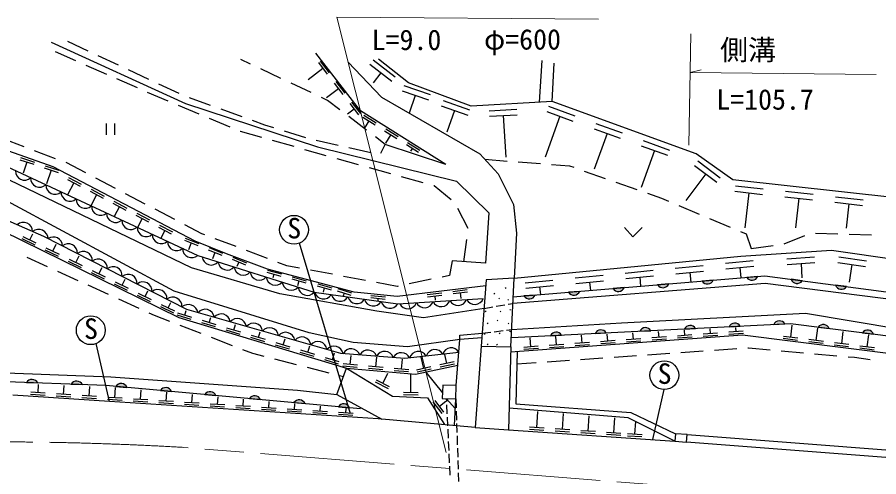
# Model space of a CAD drawing. Units: millimetres, scale not verified. Extents: x 40000 to 680000, y 20000 to 380000.
# Drawn here: x 198923 to 276020, y 301834 to 342960 of the extents above; entities that cross this region are included whole.
import ezdxf
from ezdxf.enums import TextEntityAlignment as Align

# ---------------------------------------------------------------- set-up
doc = ezdxf.new("R2010")
doc.units = ezdxf.units.MM
doc.header["$LTSCALE"] = 1000
doc.linetypes.add('CHAIN', pattern=[18.5, 12, -1.5, 3.5, -1.5])
for name, color, linetype, lineweight in [('M-BGD', 7, 'Continuous', 25), ('M-BMK', 2, 'CHAIN', 13), ('M-STR-HTXT', 7, 'Continuous', 13), ('M-STR-STRC', 7, 'Continuous', 25)]:
    doc.layers.add(name, color=color, linetype=linetype, lineweight=lineweight)
doc.styles.add('ＭＳ ゴシック', font='')
doc.styles.get('ＭＳ ゴシック').set_extended_font_data('MS Gothic')

msp = doc.modelspace()

# ---------------------------------------------------------------- hatches: boundary and pattern name
at = {"layer": 'M-BGD'}
for points in [[(260217, 319344, 0.6), (261213, 319427)], [(264203, 319677, 0.6), (265199, 319760)], [(268177, 319504, 0.6), (269169, 319374)], [(248258, 318345, 0.6), (249255, 318428)], [(252245, 318678, 0.6), (253241, 318761)], [(256231, 319011, 0.6), (257227, 319094)], [(272144, 318986, 0.6), (273135, 318857)], [(244272, 318012, 0.6), (245269, 318095)], [(259625, 315107, 0.6), (258626, 315057)], [(263620, 315308, 0.6), (262621, 315257)], [(267615, 315508, 0.6), (266616, 315458)], [(271587, 315095, 0.6), (270595, 315220)], [(247640, 314504, 0.6), (246641, 314454)], [(251635, 314705, 0.6), (250636, 314655)], [(255630, 314906, 0.6), (254631, 314856)], [(275555, 314593, 0.6), (274563, 314719)], [(200753, 310227, 0.6), (199754, 310263)], [(204751, 310082, 0.6), (203752, 310118)], [(208742, 309832, 0.6), (207746, 309923)], [(212725, 309469, 0.6), (211729, 309560)], [(216708, 309105, 0.6), (215713, 309196)], [(220692, 308741, 0.6), (219696, 308832)], [(224675, 308377, 0.6), (223679, 308468)], [(228659, 308013, 0.6), (227663, 308104)]]:
    msp.add_hatch(color=256, dxfattribs=at).paths.add_polyline_path(points)

# ---------------------------------------------------------------- linework, layer by layer
for p, q in [((203421, 340813), (205233, 339966)), ((201968, 340737), (213975, 335243)), ((204181, 339044), (202350, 339849)), ((206138, 339542), (207950, 338694)), ((229635, 334575), (225658, 339757)), ((206927, 337837), (205096, 338642)), ((219803, 338762), (218922, 339176)), ((225877, 338897), (226669, 337865)), ((226036, 339018), (226827, 337987)), ((228543, 338934), (231512, 335818)), ((230475, 338765), (232443, 337224)), ((230783, 339159), (232751, 337618)), ((233927, 337087), (231266, 339216)), ((245672, 335346), (245911, 339101)), ((246781, 335409), (246975, 338855)), ((208856, 338271), (210667, 337423)), ((222518, 337485), (220708, 338336)), ((226273, 338381), (224950, 337366)), ((231459, 337994), (230762, 337103)), ((209673, 336629), (207842, 337434)), ((211573, 336999), (213384, 336151)), ((225233, 336209), (223423, 337060)), ((227278, 337072), (228069, 336041)), ((227436, 337194), (228228, 336163)), ((239535, 335000), (233927, 337087)), ((212435, 335458), (210592, 336235)), ((227673, 336556), (226613, 335742)), ((233360, 336373), (235724, 335560)), ((233522, 336846), (235887, 336033)), ((214315, 335787), (216194, 335103)), ((226699, 335519), (226138, 335783)), ((227796, 334682), (226699, 335519)), ((231512, 335818), (240313, 330742)), ((234542, 335967), (233998, 334385)), ((237033, 335496), (239397, 334683)), ((246781, 335409), (239535, 335000)), ((259675, 330742), (246781, 335409)), ((215200, 334293), (213357, 335070)), ((213975, 335243), (225801, 331368)), ((217134, 334761), (219013, 334077)), ((229074, 334732), (228483, 334278)), ((228678, 335248), (229470, 334216)), ((228837, 335369), (229628, 334338)), ((236870, 335023), (239235, 334210)), ((238053, 334617), (237380, 332659)), ((241146, 334590), (243642, 334731)), ((246476, 334988), (248826, 334137)), ((217964, 333128), (216121, 333905)), ((230180, 332860), (228590, 334074)), ((237263, 329789), (229635, 334575)), ((229847, 334029), (230949, 333338)), ((229954, 334199), (231055, 333508)), ((241174, 334091), (243670, 334232)), ((242422, 334161), (242633, 330431)), ((247481, 334092), (246163, 330451)), ((246306, 334518), (248656, 333667)), ((206868, 333438), (206868, 332438)), ((207618, 333438), (207618, 332438)), ((219953, 333735), (221050, 333336)), ((221050, 333336), (221845, 333089)), ((230398, 333684), (230031, 333099)), ((250707, 333456), (253058, 332606)), ((218895, 332736), (218886, 332739)), ((220810, 332194), (218895, 332736)), ((222800, 332793), (224710, 332200)), ((231796, 332807), (232897, 332116)), ((232346, 332461), (231867, 331697)), ((231902, 332976), (233003, 332285)), ((250537, 332986), (252888, 332135)), ((251712, 332561), (250550, 329348)), ((192941, 331924), (215087, 321650)), ((202143, 329583), (195375, 331930)), ((199545, 331360), (197674, 332065)), ((223696, 331377), (221772, 331921)), ((225679, 331956), (227630, 331514)), ((231859, 331577), (230974, 332253)), ((231457, 330787), (231859, 331577)), ((237263, 329789), (231859, 331577)), ((233744, 331584), (234845, 330893)), ((233850, 331754), (234951, 331063)), ((254938, 331925), (257289, 331074)), ((202353, 330301), (200481, 331007)), ((226583, 330560), (224659, 331105)), ((225801, 331368), (238245, 328275)), ((228605, 331293), (230556, 330851)), ((234294, 331239), (234122, 330964)), ((255944, 331029), (254749, 327728)), ((254768, 331455), (257119, 330604)), ((199163, 330207), (200396, 329796)), ((199226, 330397), (200459, 329986)), ((199779, 330001), (199448, 329007)), ((229470, 329743), (227545, 330288)), ((240313, 330742), (241950, 328941)), ((240766, 330244), (242760, 330092)), ((243757, 330016), (245751, 329863)), ((262950, 328409), (259675, 330742)), ((259843, 330096), (261841, 328594)), ((201345, 329480), (202578, 329069)), ((201408, 329670), (202641, 329259)), ((201961, 329274), (201550, 328039)), ((214833, 322924), (202143, 329583)), ((203298, 329945), (203288, 329949)), ((205061, 329022), (203298, 329945)), ((232361, 328942), (230433, 329474)), ((246748, 329787), (248341, 329665)), ((248341, 329665), (248721, 329531)), ((259542, 329696), (261540, 328194)), ((203412, 328449), (204564, 327845)), ((203505, 328626), (204656, 328022)), ((207718, 327631), (205947, 328558)), ((235253, 328145), (233325, 328677)), ((241950, 328941), (243342, 326199)), ((249664, 329198), (251549, 328532)), ((260541, 328945), (258747, 326558)), ((214519, 320547), (198227, 328379)), ((203988, 328147), (203418, 327061)), ((236224, 327878), (236217, 327880)), ((237760, 326608), (236224, 327878)), ((238245, 328275), (241111, 325450)), ((252492, 328199), (254378, 327533)), ((281944, 326321), (262950, 328409)), ((263198, 327879), (265683, 327606)), ((205449, 327381), (206600, 326777)), ((206025, 327079), (205507, 326092)), ((205542, 327558), (206693, 326954)), ((210376, 326239), (208604, 327167)), ((255321, 327200), (256569, 326759)), ((263143, 327382), (265628, 327109)), ((264386, 327245), (264042, 324122)), ((267671, 327387), (270156, 327114)), ((272144, 326896), (274629, 326622)), ((201302, 323347), (194057, 326499)), ((212968, 318439), (198027, 326504)), ((207486, 326312), (208637, 325708)), ((207579, 326489), (208730, 325885)), ((243342, 326199), (243588, 323620)), ((256569, 326759), (257192, 326496)), ((267616, 326890), (270101, 326617)), ((268859, 326754), (268568, 324112)), ((272089, 326399), (274574, 326125)), ((273332, 326262), (273091, 324070)), ((208061, 326010), (207596, 325123)), ((209615, 325420), (210766, 324816)), ((213034, 324847), (211262, 325775)), ((239269, 324052), (238358, 325832)), ((241111, 325450), (240824, 320947)), ((258114, 326107), (259957, 325330)), ((209522, 325243), (210673, 324639)), ((210098, 324941), (209685, 324154)), ((260878, 324942), (262721, 324165)), ((197613, 323830), (213386, 316079)), ((211559, 324175), (212710, 323571)), ((211652, 324352), (212803, 323748)), ((212135, 323873), (211773, 323184)), ((215442, 323586), (213920, 324384)), ((253253, 324149), (254025, 323320)), ((254841, 324142), (254025, 323320)), ((200540, 322559), (199373, 323132)), ((200628, 322738), (199461, 323312)), ((200045, 323025), (200320, 323587)), ((214115, 316797), (201302, 323347)), ((213957, 323202), (215163, 322716)), ((215706, 323487), (215442, 323586)), ((218513, 322431), (216642, 323135)), ((238896, 321079), (239154, 323063)), ((243588, 323620), (243383, 319608)), ((263642, 323776), (264142, 323566)), ((264142, 323566), (264592, 322256)), ((267554, 322695), (269413, 323433)), ((270372, 323636), (272371, 323581)), ((273371, 323553), (275370, 323497)), ((202692, 321724), (201525, 322297)), ((202109, 322011), (202416, 322636)), ((213882, 323017), (215088, 322530)), ((214485, 322774), (214235, 322155)), ((217644, 321778), (214833, 322924)), ((216090, 322341), (217295, 321855)), ((264592, 322256), (266575, 322519)), ((202604, 321545), (201437, 322118)), ((204173, 320996), (204476, 321612)), ((215087, 321650), (225488, 318355)), ((216015, 322156), (217221, 321669)), ((216618, 321913), (216388, 321342)), ((221328, 320413), (217644, 321778)), ((221321, 321374), (219449, 322078)), ((243383, 319608), (263687, 321573)), ((263687, 321573), (271792, 322105)), ((267781, 321341), (270275, 321504)), ((271792, 322105), (287075, 319949)), ((272432, 321510), (274908, 321161)), ((199782, 321485), (201602, 320656)), ((204668, 320530), (203501, 321104)), ((204756, 320710), (203590, 321283)), ((218148, 321295), (219353, 320808)), ((218223, 321480), (219428, 320994)), ((218751, 321052), (218587, 320646)), ((223056, 320721), (222257, 321022)), ((237836, 321152), (237602, 319848)), ((240824, 320947), (237836, 321152)), ((257813, 320502), (260302, 320743)), ((262293, 320936), (264781, 321177)), ((267813, 320842), (270308, 321006)), ((269061, 320924), (269146, 319628)), ((272362, 321015), (274838, 320666)), ((273600, 320840), (273375, 319245)), ((202512, 320241), (204332, 319412)), ((206733, 319516), (205566, 320089)), ((206821, 319696), (205654, 320269)), ((206237, 319982), (206524, 320565)), ((222433, 318200), (214519, 320547)), ((221267, 320139), (222521, 319796)), ((221320, 320332), (222574, 319989)), ((229079, 318366), (221328, 320413)), ((221894, 319968), (221801, 319628)), ((224183, 320509), (223056, 320721)), ((227131, 319953), (225165, 320324)), ((253334, 320069), (255823, 320310)), ((257862, 320005), (260350, 320245)), ((259106, 320125), (259190, 319259)), ((262341, 320438), (264829, 320679)), ((263585, 320558), (263675, 319631)), ((208885, 318681), (207718, 319255)), ((208302, 318968), (208572, 319518)), ((223485, 319533), (224739, 319190)), ((223538, 319726), (224792, 319383)), ((224112, 319361), (223995, 318933)), ((230079, 319398), (228113, 319768)), ((232908, 318865), (231062, 319213)), ((235963, 319504), (234005, 319095)), ((237602, 319848), (236942, 319709)), ((240886, 319444), (240436, 313509)), ((243383, 319608), (240886, 319444)), ((243097, 313468), (243383, 319608)), ((243276, 317928), (265817, 319811)), ((244376, 319202), (246865, 319443)), ((248855, 319635), (251344, 319876)), ((248903, 319138), (251392, 319378)), ((250148, 319258), (250220, 318509)), ((253383, 319571), (255871, 319812)), ((254627, 319692), (254705, 318882)), ((265817, 319811), (281509, 317765)), ((205242, 318998), (207062, 318168)), ((208797, 318502), (207630, 319075)), ((210366, 317954), (210620, 318471)), ((225044, 314714), (212968, 318439)), ((225775, 318907), (227029, 318564)), ((225828, 319100), (227081, 318757)), ((226402, 318735), (226294, 318343)), ((227547, 318478), (228791, 318101)), ((227605, 318670), (228849, 318292)), ((233026, 318890), (232908, 318865)), ((240847, 318935), (232927, 317957)), ((237898, 318420), (239188, 318579)), ((242598, 318710), (242669, 318781)), ((265852, 319128), (243278, 317354)), ((244424, 318704), (246913, 318945)), ((245669, 318825), (245735, 318134)), ((279742, 317354), (265852, 319128)), ((207972, 317754), (209792, 316925)), ((210861, 317487), (209694, 318061)), ((210949, 317667), (209783, 318240)), ((231111, 316645), (222433, 318200)), ((225488, 318355), (232976, 317311)), ((228169, 318290), (228079, 317993)), ((232927, 317957), (229079, 318366)), ((230556, 317866), (231848, 317728)), ((230577, 318065), (231870, 317927)), ((231202, 317797), (231184, 317623)), ((232976, 317311), (240631, 317802)), ((235615, 318138), (236905, 318297)), ((235640, 317939), (236930, 318099)), ((236285, 318019), (236333, 317626)), ((237922, 318221), (239213, 318380)), ((238567, 318301), (238633, 317774)), ((241581, 318195), (241652, 318265)), ((242014, 317757), (242085, 317828)), ((242827, 317633), (242898, 317703)), ((212925, 316473), (211759, 317046)), ((213014, 316653), (211847, 317226)), ((212430, 316939), (212668, 317424)), ((240694, 316907), (235287, 316044)), ((240694, 316907), (241482, 317043)), ((241777, 317095), (242566, 317231)), ((242861, 317282), (243278, 317354)), ((210702, 316510), (211166, 316299)), ((211166, 316299), (212556, 315761)), ((214475, 315908), (213230, 316283)), ((214533, 316099), (213288, 316475)), ((213910, 316287), (214042, 316724)), ((227869, 312867), (214115, 316797)), ((235287, 316044), (231111, 316645)), ((240807, 316600), (240877, 316671)), ((242140, 316592), (242210, 316662)), ((243005, 316736), (243076, 316806)), ((252998, 315608), (269454, 316481)), ((269454, 316481), (295487, 312073)), ((213386, 316079), (228401, 311549)), ((213488, 315400), (215353, 314678)), ((216677, 315243), (215432, 315619)), ((216735, 315435), (215490, 315810)), ((216112, 315623), (216251, 316083)), ((218314, 314958), (218463, 315451)), ((240981, 315543), (241052, 315614)), ((241874, 315791), (241945, 315862)), ((242853, 315520), (242923, 315590)), ((268117, 315534), (243146, 314278)), ((243168, 315009), (252998, 315608)), ((296389, 311959), (268117, 315534)), ((268136, 314313), (268274, 315413)), ((218879, 314579), (217634, 314954)), ((218936, 314770), (217692, 315146)), ((220516, 314294), (220675, 314819)), ((228974, 313855), (225044, 314714)), ((238534, 314516), (240525, 314680)), ((240525, 314680), (241318, 314779)), ((240726, 314578), (240796, 314648)), ((241616, 314816), (242410, 314914)), ((242059, 314640), (242130, 314710)), ((242708, 314951), (243168, 315009)), ((243001, 314817), (243072, 314888)), ((251775, 313967), (251728, 314610)), ((254069, 314136), (254025, 314725)), ((256363, 314305), (256323, 314841)), ((258656, 314474), (258621, 314956)), ((261598, 314691), (260302, 314595)), ((260950, 314643), (260919, 315072)), ((263892, 314860), (262596, 314764)), ((263907, 314661), (262610, 314565)), ((263244, 314812), (263216, 315187)), ((270418, 314026), (270556, 315124)), ((272700, 313740), (272838, 314836)), ((216286, 314317), (218151, 313596)), ((221081, 313914), (219836, 314290)), ((221138, 314106), (219894, 314481)), ((223340, 313441), (222096, 313817)), ((222718, 313629), (222886, 314187)), ((233859, 313459), (228974, 313855)), ((238525, 314114), (233859, 313459)), ((238198, 309995), (238525, 314114)), ((238525, 314114), (238534, 314516)), ((240493, 314269), (238525, 314114)), ((263811, 314503), (243070, 312975)), ((244894, 313460), (244835, 314263)), ((247188, 313629), (247132, 314379)), ((250130, 313846), (248833, 313750)), ((249481, 313798), (249430, 314494)), ((252423, 314015), (251127, 313919)), ((252438, 313815), (251142, 313720)), ((254717, 314184), (253421, 314088)), ((254732, 313984), (253435, 313889)), ((257011, 314353), (255714, 314257)), ((257026, 314153), (255729, 314058)), ((259305, 314522), (258008, 314426)), ((259319, 314322), (258023, 314227)), ((261613, 314491), (260317, 314396)), ((296187, 310439), (263811, 314503)), ((268756, 314033), (267466, 314195)), ((268781, 314232), (267491, 314394)), ((271038, 313747), (269748, 313909)), ((271063, 313945), (269773, 314107)), ((273345, 313659), (272055, 313821)), ((274982, 313453), (275119, 314547)), ((219084, 313235), (219980, 312888)), ((223283, 313250), (222038, 313625)), ((225542, 312777), (224298, 313152)), ((224920, 312965), (225098, 313555)), ((240436, 313509), (239917, 306254)), ((240436, 313509), (243097, 313468)), ((240983, 313658), (241053, 313729)), ((241821, 313635), (241891, 313706)), ((243097, 313468), (242879, 306043)), ((243671, 313019), (243534, 308363)), ((245542, 313508), (244245, 313412)), ((245557, 313308), (244260, 313213)), ((247836, 313677), (246539, 313581)), ((247850, 313477), (246554, 313382)), ((250144, 313646), (248848, 313551)), ((260313, 313065), (258318, 312925)), ((263306, 313273), (261311, 313134)), ((264350, 313346), (264304, 313343)), ((266296, 313173), (264350, 313346)), ((269284, 312907), (267292, 313084)), ((273320, 313461), (272030, 313622)), ((275602, 313174), (274312, 313336)), ((275627, 313373), (274337, 313534)), ((219980, 312888), (220987, 312631)), ((221956, 312384), (223894, 311891)), ((225484, 312585), (224240, 312961)), ((227686, 311921), (226442, 312296)), ((227744, 312112), (226500, 312488)), ((227122, 312300), (227310, 312923)), ((233600, 312417), (227869, 312867)), ((228724, 311871), (228797, 312699)), ((231015, 311669), (231092, 312535)), ((233306, 311466), (233386, 312370)), ((238434, 312963), (233600, 312417)), ((235296, 311522), (235072, 312550)), ((237375, 311976), (237201, 312773)), ((251335, 312438), (249340, 312299)), ((254328, 312647), (252333, 312508)), ((257321, 312856), (255326, 312717)), ((272272, 312640), (270280, 312818)), ((273846, 312500), (273268, 312552)), ((275251, 312294), (273846, 312500)), ((224863, 311644), (226801, 311150)), ((227528, 309202), (228401, 311549)), ((229354, 311615), (228059, 311729)), ((229371, 311814), (228076, 311929)), ((228401, 311549), (232494, 309038)), ((228401, 311549), (234564, 311004)), ((231645, 311412), (230350, 311527)), ((231662, 311611), (230368, 311726)), ((233954, 311409), (232659, 311523)), ((234564, 311004), (238344, 311830)), ((235931, 311661), (234661, 311383)), ((238010, 312115), (236740, 311837)), ((238052, 311920), (236782, 311642)), ((245350, 312021), (243638, 311901)), ((248342, 312229), (246347, 312090)), ((194452, 311276), (207306, 310784)), ((207306, 310784), (224007, 309584)), ((227770, 310903), (228127, 310812)), ((231653, 310182), (232088, 311109)), ((233936, 311210), (232641, 311324)), ((234140, 309353), (234134, 311008)), ((235974, 311465), (234704, 311188)), ((235491, 311206), (236977, 309340)), ((206838, 310006), (192076, 310542)), ((200782, 309350), (200831, 310096)), ((203077, 309200), (203130, 310006)), ((229654, 307922), (206838, 310006)), ((232147, 309715), (230981, 310290)), ((232236, 309894), (231070, 310470)), ((201417, 309108), (200120, 309193)), ((201430, 309308), (200133, 309392)), ((203726, 309158), (202428, 309242)), ((205372, 309050), (205429, 309915)), ((207667, 308900), (207728, 309824)), ((209962, 308750), (210019, 309615)), ((212257, 308600), (212310, 309406)), ((214553, 308450), (214601, 309197)), ((224007, 309584), (227528, 309202)), ((227528, 309202), (231539, 306990)), ((234787, 309143), (233487, 309163)), ((234790, 309343), (233490, 309363)), ((207165, 308577), (198518, 309147)), ((203713, 308958), (202415, 309043)), ((206008, 308808), (204710, 308893)), ((206021, 309008), (204723, 309092)), ((208303, 308658), (207006, 308743)), ((208316, 308858), (207019, 308942)), ((231212, 307018), (207165, 308577)), ((210598, 308508), (209301, 308593)), ((210611, 308708), (209314, 308793)), ((212893, 308358), (211596, 308443)), ((212906, 308558), (211609, 308643)), ((215201, 308408), (213904, 308493)), ((216848, 308300), (216893, 308988)), ((219143, 308150), (219184, 308778)), ((221438, 308000), (221475, 308569)), ((232494, 309038), (235633, 308901)), ((235633, 308901), (237156, 306497)), ((236937, 307508), (236158, 308549)), ((237097, 307628), (236318, 308669)), ((236708, 308148), (237288, 308600)), ((237354, 308576), (237342, 308821)), ((237342, 308821), (238124, 307944)), ((238059, 306417), (238160, 308796)), ((238160, 308796), (238188, 307996)), ((215188, 308208), (213891, 308293)), ((217483, 308058), (216186, 308143)), ((217496, 308258), (216199, 308343)), ((219778, 307908), (218481, 307993)), ((219791, 308108), (218494, 308193)), ((222073, 307758), (220776, 307843)), ((222086, 307958), (220789, 308043)), ((224369, 307608), (223071, 307693)), ((224382, 307808), (223084, 307893)), ((223733, 307850), (223766, 308360)), ((226677, 307658), (225379, 307743)), ((226028, 307701), (226057, 308150)), ((228323, 307551), (228349, 307941)), ((237406, 307477), (237368, 308276)), ((238199, 307696), (238227, 306897)), ((253604, 307107), (242936, 307979)), ((243534, 308363), (253822, 307599)), ((245418, 306223), (245515, 307668)), ((226664, 307459), (225366, 307543)), ((228959, 307309), (227661, 307393)), ((228972, 307508), (227675, 307593)), ((239917, 306254), (231212, 307018)), ((237458, 306379), (237420, 307178)), ((247713, 306069), (247808, 307481)), ((250008, 305915), (250100, 307293)), ((252303, 305761), (252393, 307106)), ((257779, 305006), (253604, 307107)), ((253822, 307599), (257834, 305688)), ((237510, 305280), (237472, 306079)), ((238238, 306597), (238266, 305797)), ((239917, 306254), (242879, 306043)), ((246067, 306180), (244770, 306267)), ((248362, 306026), (247065, 306113)), ((254194, 305638), (254270, 306772)), ((238277, 305498), (238305, 304698)), ((242879, 306043), (257779, 305006)), ((246053, 305980), (244756, 306067)), ((248348, 305826), (247051, 305913)), ((250643, 305672), (249346, 305759)), ((250657, 305872), (249359, 305959)), ((252938, 305518), (251641, 305605)), ((252951, 305718), (251654, 305805)), ((254829, 305395), (253532, 305482)), ((254843, 305594), (253546, 305681)), ((257834, 305688), (257779, 305006)), ((258861, 305624), (257834, 305688)), ((258812, 304936), (258861, 305624)), ((258861, 305624), (290650, 303150)), ((237563, 304181), (237525, 304980)), ((257779, 305006), (258812, 304936)), ((289729, 302556), (258812, 304936)), ((237615, 303082), (237577, 303881)), ((238316, 304398), (238344, 303599)), ((238354, 303299), (238383, 302500)), ((237667, 301983), (237629, 302783)), ((238393, 302200), (238422, 301400))]:
    msp.add_line(p, q, dxfattribs=at)
for points in [[(260217, 319344, 0.6), (261213, 319427)], [(264203, 319677, 0.6), (265199, 319760)], [(268177, 319504, 0.6), (269169, 319374)], [(248258, 318345, 0.6), (249255, 318428)], [(252245, 318678, 0.6), (253241, 318761)], [(256231, 319011, 0.6), (257227, 319094)], [(272144, 318986, 0.6), (273135, 318857)], [(244272, 318012, 0.6), (245269, 318095)], [(259625, 315107, 0.6), (258626, 315057)], [(263620, 315308, 0.6), (262621, 315257)], [(267615, 315508, 0.6), (266616, 315458)], [(271587, 315095, 0.6), (270595, 315220)], [(247640, 314504, 0.6), (246641, 314454)], [(251635, 314705, 0.6), (250636, 314655)], [(255630, 314906, 0.6), (254631, 314856)], [(275555, 314593, 0.6), (274563, 314719)], [(200753, 310227, 0.6), (199754, 310263)], [(204751, 310082, 0.6), (203752, 310118)], [(208742, 309832, 0.6), (207746, 309923)], [(212725, 309469, 0.6), (211729, 309560)], [(216708, 309105, 0.6), (215713, 309196)], [(220692, 308741, 0.6), (219696, 308832)], [(224675, 308377, 0.6), (223679, 308468)], [(228659, 308013, 0.6), (227663, 308104)]]:
    msp.add_lwpolyline(points, format="xyb", close=True, dxfattribs=at)
msp.add_lwpolyline([(236998, 310032), (236961, 308833), (238160, 308796), (238198, 309995)], close=True, dxfattribs=at)
for centre, radius, start, end in [((199571, 329193), 812, 177.73066, 312.49093), ((200932, 328562), 812, 177.73066, 312.49093), ((202292, 327930), 812, 177.73066, 312.49093), ((203653, 327299), 812, 177.73066, 312.49093), ((205014, 326668), 812, 177.73066, 312.49093), ((206374, 326037), 812, 177.73066, 312.49093), ((207735, 325405), 812, 177.73066, 312.49093), ((199486, 323796), 812, 359.10946, 133.86973), ((209096, 324774), 812, 177.73066, 312.49093), ((200831, 323104), 864, 2.87305, 128.06664), ((210456, 324143), 812, 177.73066, 312.49093), ((202159, 322481), 812, 0.8576, 124.99179), ((211817, 323511), 812, 177.73066, 312.49093), ((203497, 321874), 812, 355.54456, 130.30483), ((213178, 322880), 812, 177.73066, 312.49093), ((214539, 322249), 812, 177.73066, 312.49093), ((204833, 321191), 812, 355.54456, 130.30483), ((216288, 321597), 812, 185.04574, 319.80601), ((206168, 320508), 812, 355.54456, 130.30483), ((217718, 321144), 812, 185.04574, 319.80601), ((207504, 319826), 812, 355.54456, 130.30483), ((208840, 319143), 812, 355.54456, 130.30483), ((219148, 320691), 812, 185.04574, 319.80601), ((220578, 320239), 812, 185.04574, 319.80601), ((210175, 318460), 812, 355.54456, 130.30483), ((222008, 319786), 812, 185.04574, 319.80601), ((223438, 319333), 812, 185.04574, 319.80601), ((211511, 317777), 812, 355.54456, 130.30483), ((224868, 318880), 812, 185.04574, 319.80601), ((212846, 317095), 812, 355.54456, 130.30483), ((226334, 318553), 812, 194.67538, 329.43565), ((227820, 318346), 812, 194.67538, 329.43565), ((229305, 318138), 812, 194.67538, 329.43565), ((230791, 317931), 812, 194.67538, 329.43565), ((238365, 317970), 812, 206.29157, 341.05184), ((239862, 318066), 812, 206.29157, 341.05184), ((214235, 316371), 878, 9.47418, 131.20092), ((232276, 317724), 812, 194.67538, 329.43565), ((233875, 317681), 812, 206.29157, 341.05184), ((235372, 317777), 812, 206.29157, 341.05184), ((236869, 317873), 812, 206.29157, 341.05184), ((215736, 316009), 812, 6.67447, 141.43474), ((217178, 315597), 812, 6.67447, 141.43474), ((218621, 315185), 812, 6.67447, 141.43474), ((220063, 314773), 812, 6.67447, 141.43474), ((221505, 314361), 812, 6.67447, 141.43474), ((222947, 313949), 812, 6.67447, 141.43474), ((224390, 313537), 812, 6.67447, 141.43474), ((225832, 313124), 812, 6.67447, 141.43474), ((227279, 312699), 824, 10.57791, 140.88309), ((228812, 312480), 812, 18.12728, 152.88755), ((230308, 312362), 812, 18.12728, 152.88755), ((231803, 312245), 812, 18.12728, 152.88755), ((234817, 312239), 812, 29.01426, 163.77453), ((236308, 312406), 812, 29.01426, 163.77453), ((237756, 312624), 758, 26.57773, 166.55328), ((233298, 312127), 812, 24.6358, 152.88755)]:
    msp.add_arc(centre, radius, start, end, dxfattribs=at)
at = {"layer": 'M-BMK'}
msp.add_line((269536, 300035), (213814, 304464), dxfattribs=at)
msp.add_arc((196645, 8407), 296554, 86.68113, 93.43743, dxfattribs=at)
at = {"layer": 'M-STR-HTXT'}
for p, q in [((237297, 304000), (227534, 342960)), ((227534, 342960), (250929, 342776)), ((259011, 331516), (259195, 341463)), ((259131, 338026), (260134, 338265)), ((259131, 338026), (275774, 337840))]:
    msp.add_line(p, q, dxfattribs=at)
at = {"layer": 'M-STR-STRC'}
for p, q in [((228759, 307469), (224170, 322743)), ((207165, 308577), (205981, 313751)), ((255793, 305176), (256807, 309634))]:
    msp.add_line(p, q, dxfattribs=at)
for centre in [(223692, 323941), (205503, 314948), (256833, 310923)]:
    msp.add_circle(centre, 1289, dxfattribs=at)

# ---------------------------------------------------------------- texts
at = {"layer": 'M-STR-HTXT', "style": 'ＭＳ ゴシック'}
for s, p in [('L=9.0', (230639, 339472)), ('φ=600', (240697, 339513)), ('側溝', (261823, 338579)), ('L=105.7', (261479, 334138))]:
    msp.add_text(s, height=1833, dxfattribs=at).set_placement(p, align=Align.BOTTOM_LEFT)
at = {"layer": 'M-STR-STRC', "style": 'ＭＳ ゴシック'}
for p in [(223088, 322615), (204899, 313622), (256228, 309597)]:
    msp.add_text('S', height=1833, dxfattribs=at).set_placement(p, align=Align.BOTTOM_LEFT)

doc.saveas('drawing.dxf')
